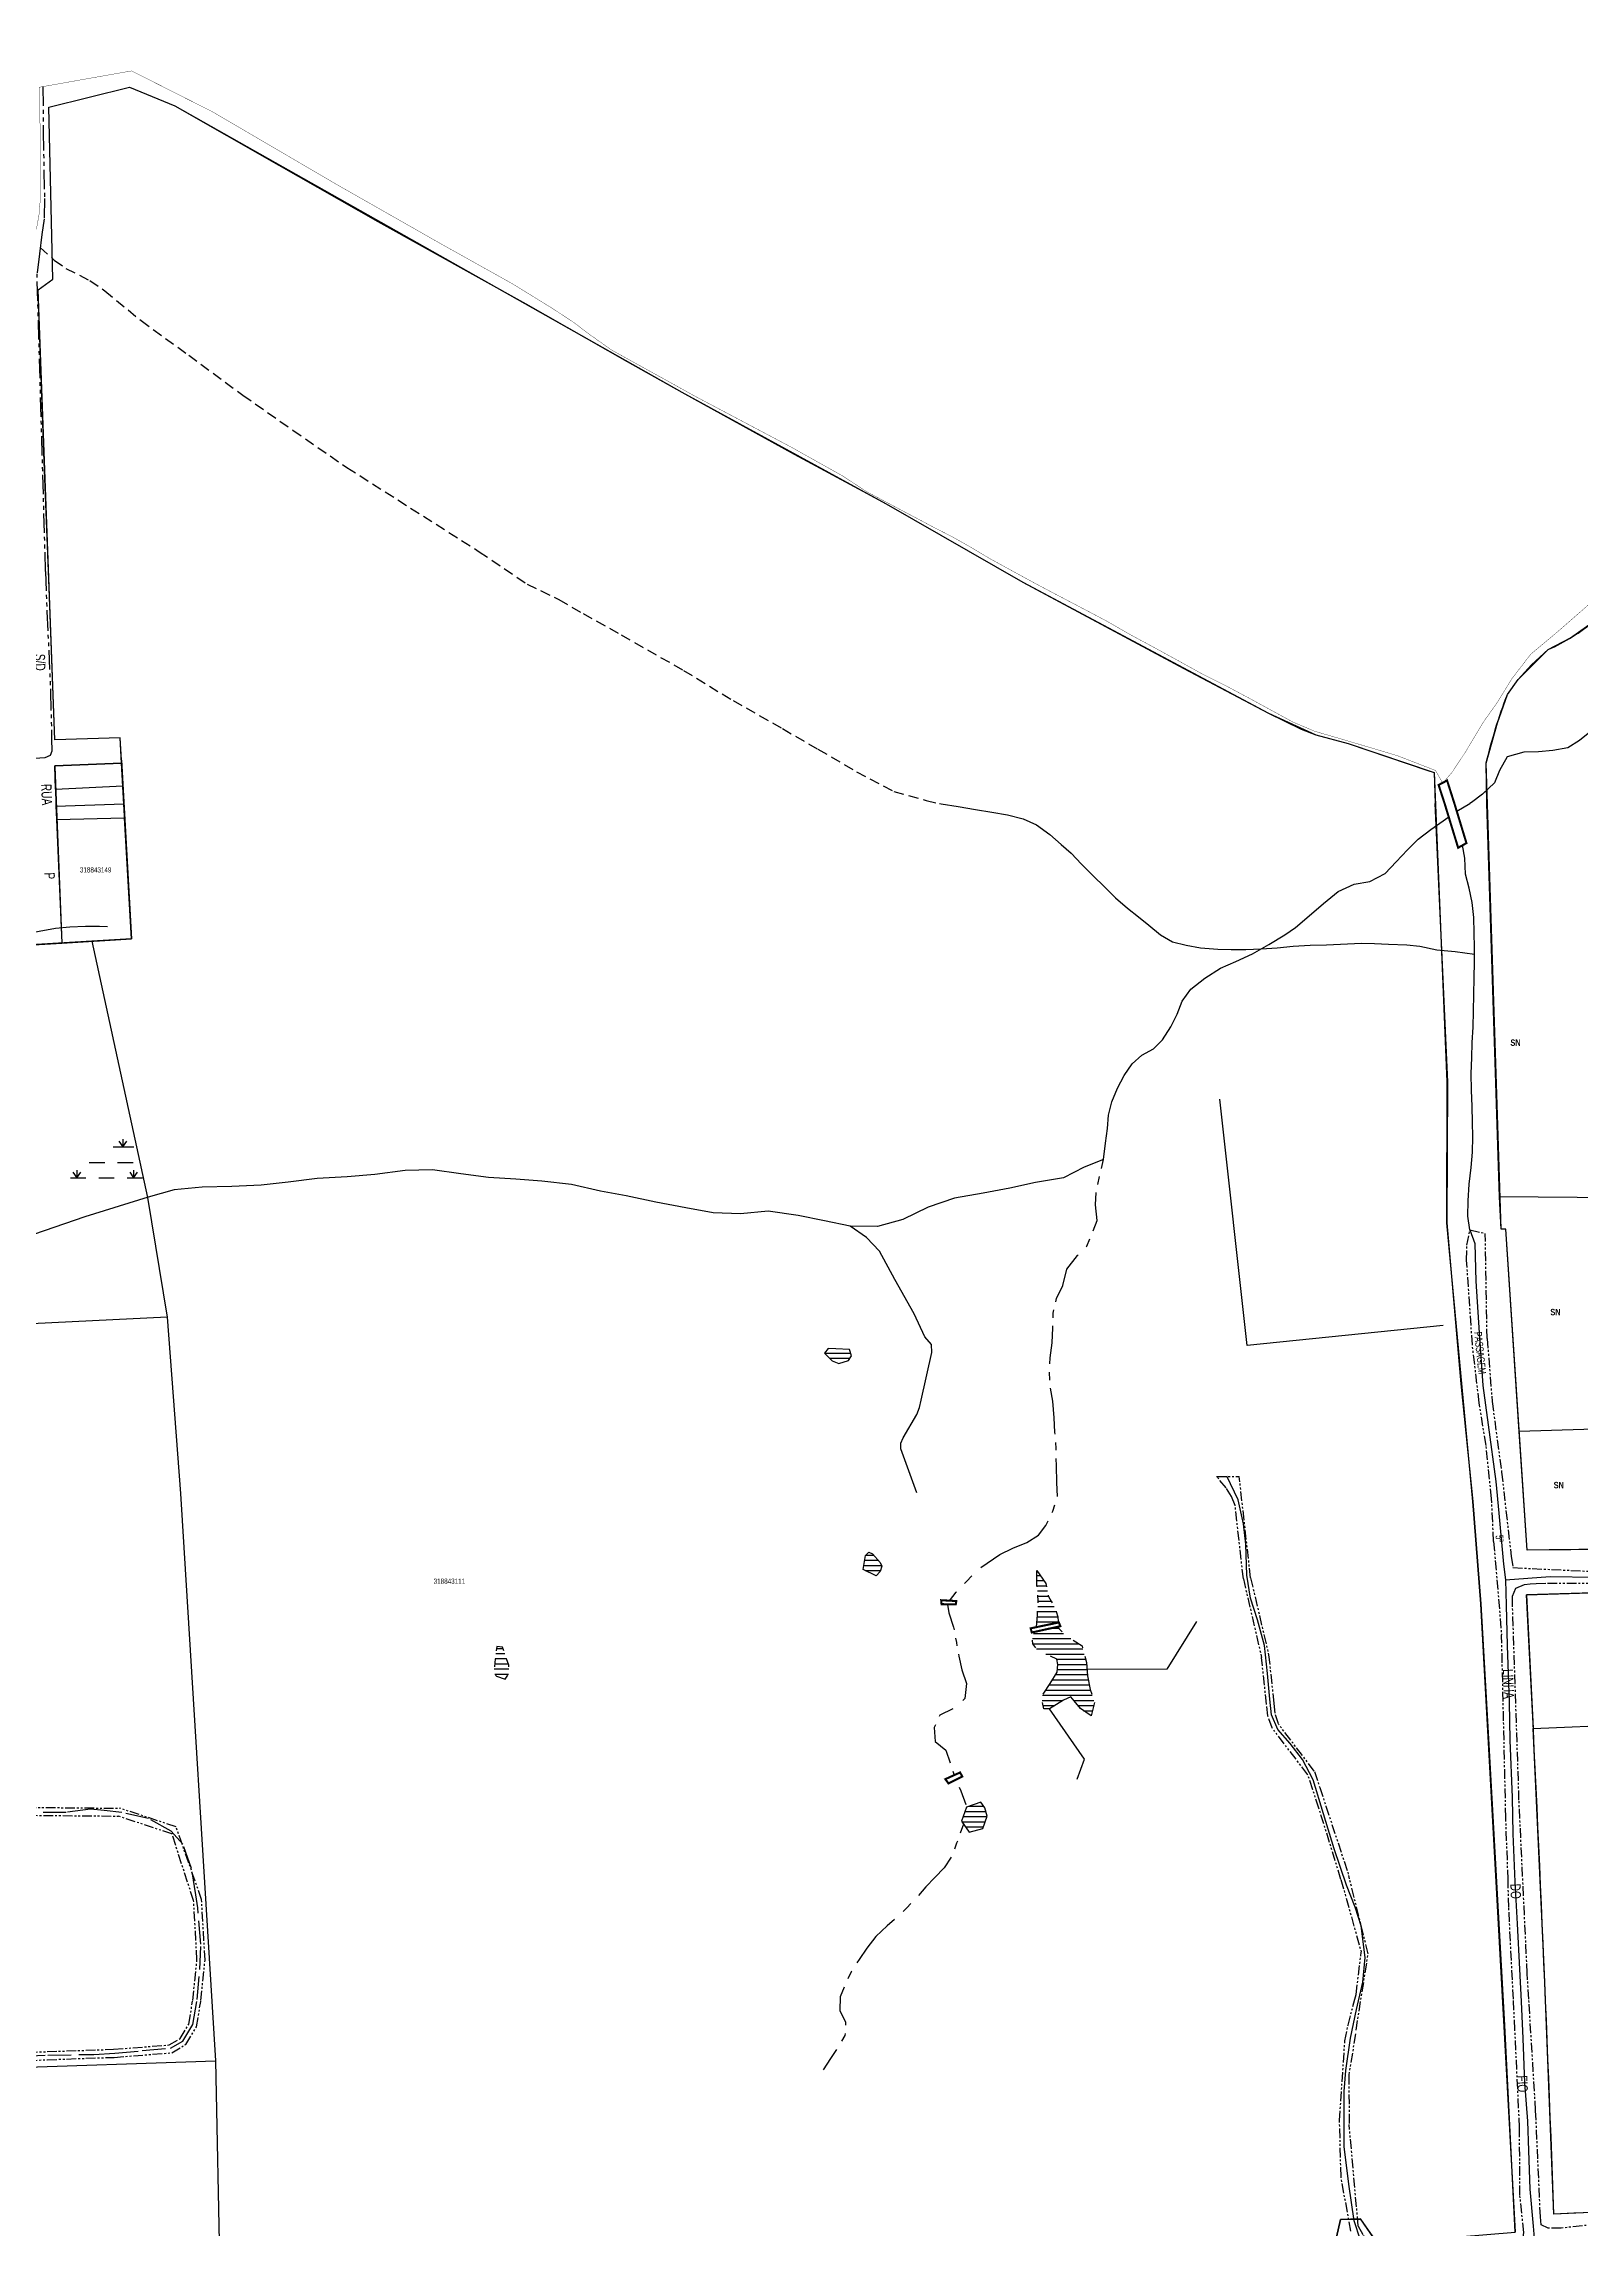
# Model space of a CAD drawing. Extents: x 204834 to 208707, y 4853033 to 4855981.
# Drawn here: x 206025 to 206621, y 4854319 to 4855166 of the extents above; entities that cross this region are included whole.
import ezdxf
from ezdxf.enums import TextEntityAlignment as Align

# ---------------------------------------------------------------- set-up
doc = ezdxf.new("R2010")
doc.units = 0
doc.header["$LTSCALE"] = 1.5
doc.header["$MEASUREMENT"] = 0
for name, pattern in [('PHANTOMX2', [5, 2.5, -0.5, 0.5, -0.5, 0.5, -0.5]), ('TRACO_15', [3, 2, -1]), ('TRACO_30', [8, 6, -2])]:
    doc.linetypes.add(name, pattern=pattern)
for name, color, linetype in [('CD-MALHA-LOTES', 40, 'CONTINUOUS'), ('CD_TXT_QUADRA', 7, 'CONTINUOUS'), ('HD-ALAGADO-BREJO', 170, 'CONTINUOUS'), ('HD-CURSO-INTER', 170, 'CONTINUOUS'), ('HD-CURSO-PERENE', 170, 'CONTINUOUS'), ('HD-HACH-HIDROG', 160, 'CONTINUOUS'), ('HD-LAGOS-INTER', 170, 'CONTINUOUS'), ('HD-VALAS-DRENOS', 170, 'CONTINUOUS'), ('LM-LIM-SETOR-FISCAL', 7, 'CONTINUOUS'), ('RU-QUADRAS', 6, 'CONTINUOUS'), ('SV-CAMINHO-TRILHA', 20, 'CONTINUOUS'), ('SV-EIXO-RUA-N-PAV', 6, 'CONTINUOUS'), ('SV-PONTE-BUEIRO', 249, 'CONTINUOUS'), ('SV-RUA-NAO-PAV-S-GUIA-C-GUIA', 7, 'PHANTOMX2'), ('SV-TXT-RUA-N-PAV-S-GUIA-C-GUIA', 7, 'CONTINUOUS'), ('SV-TXT-RUA-PAV-S-GUIA-C-GUIA', 7, 'CONTINUOUS'), ('Th_NmrPort', 7, 'CONTINUOUS')]:
    doc.layers.add(name, color=color, linetype=linetype)
doc.styles.add('ARIAL', font='ARIAL.TTF')
doc.styles.get("Standard").update_dxf_attribs({"font": 'swisscbo.ttf'})
doc.linetypes.add('Limite', pattern='A,20,-3,[130,ltypeshp.shx,S=6.35,R=0,X=0,Y=0],-3,20', length=46)

# ---------------------------------------------------------------- blocks, each defined once
blk = doc.blocks.new('*X28')
at = {"layer": 'HD-HACH-HIDROG', "color": 0}
for p, q in [((206408.645209, 4854549.560305), (206420.211194, 4854549.560421)), ((206415.48627, 4854551.560407), (206418.438793, 4854551.560436)), ((206408.257142, 4854547.560268), (206423.032514, 4854547.560416)), ((206408.395484, 4854545.560237), (206426.207119, 4854545.560415)), ((206409.811032, 4854543.560218), (206427.748786, 4854543.560397)), ((206413.420918, 4854541.560221), (206428.267312, 4854541.56037)), ((206417.168847, 4854533.560127), (206429.476776, 4854533.56025)), ((206417.659511, 4854539.56023), (206428.785837, 4854539.560342)), ((206417.893752, 4854535.560167), (206429.322334, 4854535.560281)), ((206418.103241, 4854537.560202), (206429.167891, 4854537.560313)), ((206412.104389, 4854525.559944), (206431.365877, 4854525.560137)), ((206413.374821, 4854527.55999), (206430.720324, 4854527.560163)), ((206414.645253, 4854529.560035), (206430.265801, 4854529.560192)), ((206415.908544, 4854531.560081), (206429.842354, 4854531.56022)), ((206411.960768, 4854523.55991), (206420.046877, 4854523.55999)), ((206412.383028, 4854521.559881), (206416.838439, 4854521.559925)), ((206424.332449, 4854523.560033), (206432.01143, 4854523.56011)), ((206425.906624, 4854521.560016), (206431.942524, 4854521.560076)), ((206428.035868, 4854519.560004), (206431.426262, 4854519.560038))]:
    blk.add_line(p, q, dxfattribs=at)
blk = doc.blocks.new('*X29')
at = {"layer": 'HD-HACH-HIDROG', "color": 0}
for p, q in [((206409.903643, 4854571.989935), (206411.231992, 4854571.989949)), ((206409.917929, 4854569.989903), (206412.637195, 4854569.98993)), ((206409.955676, 4854567.98987), (206413.592141, 4854567.989906)), ((206410.121263, 4854565.989839), (206413.996862, 4854565.989877)), ((206410.209428, 4854557.989708), (206417.451921, 4854557.98978)), ((206410.28685, 4854563.989807), (206414.401583, 4854563.989848)), ((206410.320541, 4854559.989742), (206416.602425, 4854559.989804)), ((206410.431654, 4854561.989776), (206415.505638, 4854561.989827)), ((206409.94845, 4854553.989639), (206418.122173, 4854553.989721)), ((206410.087743, 4854555.989673), (206418.029998, 4854555.989753))]:
    blk.add_line(p, q, dxfattribs=at)
blk = doc.blocks.new('*X30')
at = {"layer": 'HD-HACH-HIDROG', "color": 0}
for p, q in [((206383.547445, 4854482.550164), (206389.287666, 4854482.550221)), ((206380.85585, 4854476.550038), (206389.890043, 4854476.550128)), ((206381.350537, 4854478.550076), (206390.556723, 4854478.550168)), ((206382.081461, 4854480.550116), (206390.119753, 4854480.550196)), ((206382.272925, 4854474.550019), (206389.223363, 4854474.550088))]:
    blk.add_line(p, q, dxfattribs=at)
blk = doc.blocks.new('*X31')
at = {"layer": 'HD-HACH-HIDROG', "color": 0}
for p, q in [((206342.860149, 4854575.910019), (206349.704337, 4854575.910087)), ((206343.181323, 4854577.910055), (206348.451246, 4854577.910107)), ((206343.614745, 4854579.910092), (206346.707184, 4854579.910123)), ((206343.399935, 4854573.909991), (206349.335418, 4854573.91005))]:
    blk.add_line(p, q, dxfattribs=at)
blk = doc.blocks.new('*X32')
at = {"layer": 'HD-HACH-HIDROG', "color": 0}
for p, q in [((206200.276622, 4854541.760129), (206203.686772, 4854541.760163)), ((206200.508769, 4854543.760164), (206202.998285, 4854543.760189)), ((206199.580181, 4854535.760023), (206205.238335, 4854535.76008)), ((206199.812328, 4854537.760059), (206205.063746, 4854537.760111)), ((206199.869723, 4854533.759993), (206205.127635, 4854533.760046)), ((206200.044475, 4854539.760094), (206204.375259, 4854539.760137))]:
    blk.add_line(p, q, dxfattribs=at)
blk = doc.blocks.new('*X33')
at = {"layer": 'HD-HACH-HIDROG', "color": 0}
for p, q in [((206327.639762, 4854658.19001), (206337.72636, 4854658.190111)), ((206329.594173, 4854656.189997), (206337.504618, 4854656.190076))]:
    blk.add_line(p, q, dxfattribs=at)

msp = doc.modelspace()

# ---------------------------------------------------------------- linework, layer by layer
at = {"layer": 'CD-MALHA-LOTES', "linetype": 'Continuous'}
for p, q in [((206589.22, 4854718.79), (206584.24, 4854871.16)), ((206043.64, 4854817.82), (205978, 4854813.95)), ((206072.84, 4854672.06), (205796.36, 4854658.71)), ((206640.31, 4854565.67), (206599.7, 4854564.53)), ((206599.7, 4854564.53), (206602.24, 4854512.7)), ((206602.24, 4854512.7), (206640.02, 4854514.28)), ((206606.63, 4854417.55), (206602.24, 4854512.7)), ((206610.31, 4854324.49), (206606.63, 4854417.55)), ((206007.1, 4854381.05), (206091.68, 4854383.85)), ((206091.68, 4854383.85), (206093.42, 4854294.35)), ((206671.8, 4854327.22), (206610.31, 4854324.49))]:
    msp.add_line(p, q, dxfattribs=at)
for points in [[(206055.14, 4854887.9), (206054.68, 4854896.56), (206029.33, 4854895.79), (206027.1, 4854954.65), (206025.25, 4855003.68), (206022.89, 4855070.28), (206028.53, 4855074.3), (206027.06, 4855141.01), (206058.33, 4855148.78), (206075.87, 4855141.49), (206116.1, 4855118.49), (206154.52, 4855096.74), (206211.9, 4855064.78), (206251.2, 4855042.52), (206272.4, 4855030.51), (206315.92, 4855006.51), (206342.44, 4854992.23), (206351.58, 4854987.3), (206404.45, 4854956.92), (206466.83, 4854923.54), (206499.64, 4854906.13), (206512.37, 4854899.98), (206517.98, 4854897.8), (206530.55, 4854894.36), (206561.48, 4854883.95), (206563.93, 4854883.18), (206564.22, 4854871.16)], [(206584.24, 4854871.16), (206584.07, 4854886.8), (206588.4, 4854902.46), (206592.25, 4854913.44), (206596.44, 4854919.21), (206601.67, 4854924.91), (206608.05, 4854930.81), (206616.67, 4854935.33), (206625.99, 4854942.02)], [(206055.14, 4854887.9), (206059.01, 4854818.66), (206043.64, 4854817.82)], [(206093.42, 4854294.35), (206124.26, 4854293.27), (206231.98, 4854297.54), (206362.57, 4854302.4), (206392.33, 4854303.76), (206446.38, 4854307.26), (206525.43, 4854312.71), (206527.56, 4854322.43), (206535.32, 4854322.6), (206541.9, 4854313.1), (206595.27, 4854317.53), (206591.23, 4854397.74), (206585.03, 4854508.71), (206582.12, 4854560.98), (206579.02, 4854600.63), (206574.37, 4854646.3), (206568.95, 4854708.68), (206569.14, 4854763.29), (206564.22, 4854871.16)], [(206043.64, 4854817.82), (206065.23, 4854718.45), (206072.84, 4854672.06)], [(206596.85, 4854627.77), (206591.64, 4854706.15), (206589.83, 4854706.15), (206589.22, 4854718.79)], [(206791.38, 4854717.5), (206739.52, 4854717.5), (206589.22, 4854718.79)], [(206072.84, 4854672.06), (206078.02, 4854603.78), (206091.68, 4854383.85)], [(206955.6, 4854638.97), (206860.02, 4854635.96), (206596.85, 4854627.77)], [(206955.69, 4854587.66), (206876.61, 4854585.95), (206799.65, 4854584.39), (206599.9, 4854581.83), (206596.85, 4854627.77)]]:
    msp.add_lwpolyline(points, dxfattribs=at)
at = {"layer": 'CD-MALHA-LOTES'}
for points in [[(206029.58, 4854876.74), (206029.32, 4854885.8), (206055.2, 4854886.79), (206055.67, 4854878.03)], [(206029.58, 4854876.74), (206055.67, 4854878.03)], [(206029.58, 4854876.74), (206029.74, 4854871.17), (206029.78, 4854870.18)], [(206055.67, 4854878.03), (206056.03, 4854871.1)], [(206029.78, 4854870.18), (206056.03, 4854871.1)], [(206029.78, 4854870.18), (206030.01, 4854865.01)], [(206030.01, 4854865.01), (206032.07, 4854817.19), (206043.64, 4854817.82), (206059.01, 4854818.66), (206056.35, 4854865.61)], [(206030.01, 4854865.01), (206056.35, 4854865.61)], [(206056.03, 4854871.1), (206056.35, 4854865.61)]]:
    msp.add_lwpolyline(points, dxfattribs=at)
at = {"layer": 'HD-ALAGADO-BREJO'}
for p, q in [((206051.96, 4854738.08), (206059.94, 4854738.08)), ((206054.21, 4854740.33), (206055.71, 4854738.08)), ((206055.7, 4854741.08), (206055.71, 4854738.08)), ((206055.71, 4854738.08), (206057.21, 4854740.33)), ((206036.38, 4854728.33), (206037.88, 4854726.08)), ((206037.88, 4854729.08), (206037.88, 4854726.08)), ((206037.88, 4854726.08), (206039.38, 4854728.33)), ((206042.7, 4854732.08), (206048.7, 4854732.08)), ((206053.7, 4854732.08), (206059.7, 4854732.08)), ((206058.37, 4854728.33), (206059.87, 4854726.08)), ((206059.87, 4854729.08), (206059.87, 4854726.08)), ((206059.87, 4854726.08), (206061.37, 4854728.33)), ((206035.38, 4854726.08), (206041.38, 4854726.08)), ((206046.38, 4854726.08), (206052.37, 4854726.08)), ((206057.37, 4854726.08), (206063.37, 4854726.08))]:
    msp.add_line(p, q, dxfattribs=at)
at = {"layer": 'HD-CURSO-INTER', "ltscale": 0.5}
for points in [[(206434.98, 4854729.77), (206435.78, 4854733.19)], [(206431.71, 4854705.62), (206433.29, 4854709.53), (206432.62, 4854715.6), (206432.94, 4854720.37)], [(206433.52, 4854723.56), (206434.23, 4854726.58)], [(206429.05, 4854699.41), (206429.3, 4854699.66), (206430.42, 4854702.43)], [(206417.26, 4854678.1), (206417.53, 4854679.29), (206420, 4854684.38), (206421.54, 4854690.71), (206425.69, 4854695.97), (206425.93, 4854696.22)], [(206414.97, 4854653.96), (206415.09, 4854656.38), (206415.83, 4854662.1), (206416.06, 4854667.94), (206416.09, 4854668.7)], [(206416.19, 4854671.89), (206416.25, 4854673.71), (206416.53, 4854674.91)], [(206414.91, 4854647.75), (206414.85, 4854650.76)], [(206416.99, 4854626.74), (206416.94, 4854627.48), (206416.63, 4854633.14), (206416.15, 4854639.49), (206415.2, 4854644.55)], [(206417.41, 4854620.53), (206417.4, 4854621.15), (206417.23, 4854623.55)], [(206417.92, 4854602.59), (206417.66, 4854608.07), (206417.48, 4854614.43), (206417.45, 4854617.34)], [(206388.27, 4854575.07), (206390.64, 4854576.81), (206395.56, 4854580.11), (206400.62, 4854582.64), (206406.05, 4854584.73), (206410.57, 4854587.64), (206413.42, 4854591.34), (206414.3, 4854593.19)], [(206415.81, 4854596.38), (206416.07, 4854596.93), (206416.9, 4854599.4)], [(206381.89, 4854568.86), (206382.71, 4854569.71), (206384.68, 4854571.88)], [(206376.08, 4854562.23), (206378.6, 4854565.47), (206378.8, 4854565.67)]]:
    msp.add_lwpolyline(points, dxfattribs=at)
at = {"layer": 'HD-CURSO-INTER'}
for points in [[(206375.34, 4854560.77), (206375.79, 4854557.54), (206377.66, 4854551.96), (206377.85, 4854550.92)], [(206378.42, 4854547.73), (206378.72, 4854546.04), (206378.97, 4854544.71)], [(206379.59, 4854541.52), (206379.74, 4854540.73), (206380.81, 4854535.39), (206382.63, 4854530.14), (206382.07, 4854524.32), (206381.18, 4854523.55)], [(206377.31, 4854520.36), (206372.36, 4854517.87), (206372.11, 4854517.34)], [(206370.61, 4854514.15), (206370.09, 4854513.03), (206370.46, 4854507.67), (206374.58, 4854504.24), (206376.32, 4854499.4)], [(206377.34, 4854496.21), (206377.85, 4854494.61)], [(206379.81, 4854490), (206380.45, 4854488.55), (206382.45, 4854483.3)], [(206381.48, 4854475.68), (206380.24, 4854472.18)], [(206379.11, 4854468.99), (206378.83, 4854468.2), (206378.02, 4854465.97)], [(206376.74, 4854462.78), (206374.02, 4854458.73), (206370.34, 4854455.01), (206366.94, 4854451.33), (206364.07, 4854448.03)], [(206361.03, 4854444.84), (206359.47, 4854443.25), (206358.07, 4854441.82)], [(206354.78, 4854438.63), (206351.95, 4854436.16), (206347.54, 4854432.13), (206344, 4854427.53), (206341.01, 4854423.13), (206340.19, 4854421.86)], [(206338.14, 4854418.67), (206337.92, 4854418.33), (206336.61, 4854415.65)], [(206335.19, 4854412.46), (206333.75, 4854408.72), (206333.63, 4854403.44), (206335.81, 4854398.86), (206335.75, 4854397.71)], [(206335.58, 4854394.52), (206335.53, 4854393.72), (206334.2, 4854391.5)], [(206332.24, 4854388.31), (206330, 4854384.83), (206327.17, 4854380.44)]]:
    msp.add_lwpolyline(points, dxfattribs=at)
at = {"layer": 'HD-CURSO-PERENE'}
for points in [[(206624.23, 4854898.8), (206620.23, 4854895.63), (206615.67, 4854892.68), (206609.86, 4854891.69), (206604.33, 4854891.2), (206598.7, 4854891.06), (206592.18, 4854889.26), (206589.23, 4854883.98), (206587.21, 4854879.16), (206582.64, 4854874.73), (206578.32, 4854871.54), (206577.69, 4854871.16)], [(206435.78, 4854733.19), (206436.5, 4854739.55), (206437.26, 4854745.26), (206437.68, 4854750.38), (206438.91, 4854755.61), (206441.18, 4854760.8), (206443.78, 4854765.79), (206446.8, 4854770.24), (206450.59, 4854773.66), (206455.1, 4854776.04), (206458.65, 4854779.61), (206461.85, 4854784.64), (206464.34, 4854789.47), (206466.19, 4854794.59), (206469.61, 4854799.24), (206475, 4854803.46), (206481.05, 4854807.32), (206487.09, 4854809.98), (206493.5, 4854812.95), (206499.83, 4854816.56), (206506, 4854820.32), (206510.14, 4854823.13), (206515.41, 4854827.6), (206521.05, 4854832.36), (206526.67, 4854837.1), (206532.91, 4854839.93), (206538.99, 4854840.97), (206544.89, 4854844.03), (206549.2, 4854848.54), (206553.52, 4854853.19), (206557.7, 4854857.33), (206562.58, 4854861.03), (206569.53, 4854865.95)], [(206572.65, 4854868.14), (206577.69, 4854871.16)], [(206435.78, 4854733.19), (206428.3, 4854730.2), (206420.24, 4854726.15), (206409.41, 4854724.31), (206399.41, 4854722.11), (206389.09, 4854720.17), (206378.06, 4854718.18), (206367.77, 4854714.76), (206357.98, 4854710.01), (206348.19, 4854707.18), (206337.57, 4854707.32), (206327.68, 4854709.42), (206317.41, 4854711.55), (206305.79, 4854713.22), (206295.01, 4854712.11), (206284.42, 4854712.47), (206273.9, 4854714.45), (206262.31, 4854716.65), (206250.78, 4854719.08), (206240.88, 4854720.95), (206229.52, 4854723.47), (206218.12, 4854724.79), (206208.04, 4854725.57), (206197.45, 4854726.26), (206186.68, 4854727.62), (206175.73, 4854729.18), (206165.16, 4854728.92), (206153.34, 4854727.45), (206142.58, 4854726.43), (206131.02, 4854725.78), (206119.73, 4854724.43), (206109.3, 4854723.31), (206097.99, 4854722.78), (206086.39, 4854722.51), (206075.66, 4854721.42), (206065.5, 4854718.67), (206040.98, 4854710.96), (206017.3, 4854702.83)]]:
    msp.add_lwpolyline(points, dxfattribs=at)
at = {"layer": 'HD-LAGOS-INTER'}
for points in [[(206337.32, 4854659.53), (206332.03, 4854659.81), (206329.01, 4854660.01), (206327.63, 4854658.2), (206330.63, 4854655.13), (206333.22, 4854654.19), (206336.98, 4854655.34), (206338.06, 4854657.09)], [(206347.61, 4854571.91), (206342.6, 4854574.29), (206343.48, 4854579.77), (206344.74, 4854581.08), (206346.28, 4854580.4), (206349.21, 4854577.04), (206349.84, 4854575.6), (206349.21, 4854573.49)], [(206388.21, 4854484.11), (206382.71, 4854482.27), (206380.7, 4854476.77), (206383.69, 4854472.55), (206389.04, 4854474), (206390.63, 4854478.77), (206389.73, 4854481.91)]]:
    msp.add_lwpolyline(points, close=True, dxfattribs=at)
at = {"layer": 'HD-LAGOS-INTER', "ltscale": 0.5}
for points in [[(206409.99, 4854567.59), (206409.93, 4854568.3), (206409.89, 4854573.9), (206413.41, 4854568.89), (206413.67, 4854567.59)], [(206417.38, 4854558.19), (206417.44, 4854558.04), (206418.03, 4854556.02), (206418.13, 4854554.12), (206418.1, 4854553.72), (206413.62, 4854552.78), (206409.81, 4854551.99), (206410.14, 4854556.74), (206410.22, 4854558.19)], [(206410.4, 4854561.38), (206410.44, 4854562.14), (206410.25, 4854564.4)], [(206414.32, 4854564.4), (206414.44, 4854563.8), (206415.5, 4854562.01), (206415.84, 4854561.38)]]:
    msp.add_lwpolyline(points, dxfattribs=at)
at = {"layer": 'HD-LAGOS-INTER'}
for points in [[(206409.64, 4854550.14), (206410.03, 4854550.36), (206414.38, 4854551.32), (206418.02, 4854552.12), (206418.47, 4854551.51), (206419.69, 4854550.14)], [(206203.32, 4854542.82), (206202.84, 4854544.22), (206200.59, 4854544.46), (206200.4, 4854542.82)], [(206409.54, 4854543.93), (206408.4, 4854545.5), (206408.29, 4854546.95)], [(206424, 4854546.95), (206427.43, 4854544.79), (206427.65, 4854543.93)], [(206200.03, 4854539.63), (206199.68, 4854536.61)], [(206200.11, 4854533.42), (206200.45, 4854532.96), (206203.86, 4854531.76), (206204.91, 4854533.42)], [(206205.25, 4854536.61), (206205.26, 4854537.19), (206204.42, 4854539.63)], [(206412.38, 4854525.99), (206415.02, 4854530.15), (206417.78, 4854534.53), (206418.11, 4854537.53), (206417.66, 4854539.56), (206415.15, 4854540.74)], [(206428.48, 4854540.74), (206429.11, 4854538.31), (206429.51, 4854533.13), (206430.63, 4854527.84), (206431.23, 4854525.99)], [(206432.26, 4854522.8), (206432.26, 4854522.79), (206430.91, 4854517.56), (206426.8, 4854520.42), (206424.41, 4854523.47), (206423.07, 4854525.03), (206420.18, 4854523.64), (206414.84, 4854520.31), (206412.65, 4854520.34), (206412.11, 4854522.8)]]:
    msp.add_lwpolyline(points, dxfattribs=at)
at = {"layer": 'HD-VALAS-DRENOS'}
for points in [[(206567.39, 4854668.91), (206491.38, 4854661.16), (206480.86, 4854756.55)], [(206363.45, 4854604.07), (206357.2, 4854621.11), (206357.16, 4854623.29), (206358.14, 4854625.32), (206363.47, 4854634.39), (206364.43, 4854637.15), (206365.12, 4854639.99), (206369.22, 4854658.45), (206369.14, 4854661.57), (206366.56, 4854664.44), (206362.37, 4854673.34), (206354.86, 4854686.74), (206348.97, 4854697.71), (206343.89, 4854702.99), (206337.57, 4854707.32)], [(206471.73, 4854554.22), (206460.31, 4854535.64), (206429.33, 4854535.51)], [(206425.5, 4854493.02), (206428.44, 4854500.8), (206414.84, 4854520.31)]]:
    msp.add_lwpolyline(points, dxfattribs=at)
at = {"layer": 'LM-LIM-SETOR-FISCAL', "linetype": 'Limite', "ltscale": 0.1, "const_width": 0.13, "flags": 128}
msp.add_lwpolyline([(208132.13, 4853213.19), (208114.89, 4853209.76), (208079.6, 4853197.34), (208051.55, 4853180.72), (208025.58, 4853147.48), (208008.96, 4853121.51), (207990.27, 4853095.54), (207977.18, 4853074.27), (207977.18, 4853074.27), (207977.25, 4853074.22), (207977.18, 4853074.27), (207956.1, 4853085.93), (207945.82, 4853090.68), (207936.07, 4853099.64), (207925.79, 4853113.08), (207912.87, 4853122.04), (207901.27, 4853129.42), (207885.99, 4853134.43), (207866.22, 4853130.48), (207857.06, 4853117.3), (207855.74, 4853109.65), (207854.29, 4853104.12), (207849.81, 4853098.58), (207843.48, 4853094.63), (207832.35, 4853091.47), (207826.81, 4853088.04), (207822.46, 4853090.02), (207820.49, 4853094.5), (207817.85, 4853098.72), (207811.26, 4853102.27), (207805.07, 4853103.59), (207799.14, 4853104.38), (207790.7, 4853104.38), (207787.01, 4853100.03), (207786.62, 4853093.31), (207788.2, 4853087.12), (207790.57, 4853079.61), (207790.97, 4853071.24), (207790.84, 4853064.52), (207788.33, 4853057.66), (207782.8, 4853050.28), (207778.71, 4853047.25), (207773.44, 4853045.67), (207762.04, 4853043.3), (207754.13, 4853041.45), (207747.15, 4853035.92), (207736.87, 4853033.41), (207724.88, 4853033.81), (207719.34, 4853036.97), (207718.29, 4853046.46), (207718.15, 4853057.73), (207718.02, 4853064.06), (207716.7, 4853070.78), (207713.41, 4853075.39), (207708.27, 4853076.71), (207703.66, 4853075.26), (207699.7, 4853071.57), (207695.82, 4853066.3), (207691.07, 4853063.26), (207679.08, 4853063.26), (207668.54, 4853066.43), (207663.92, 4853071.17), (207660.23, 4853076.31), (207656.54, 4853081.71), (207653.12, 4853086.99), (207651.8, 4853094.76), (207650.35, 4853101.35), (207645.47, 4853108.07), (207638.75, 4853112.42), (207633.48, 4853114.13), (207625.51, 4853116.05), (207616.55, 4853118.55), (207607.72, 4853121.45), (207599.15, 4853123.03), (207589.26, 4853124.48), (207579.64, 4853122.9), (207567.98, 4853122.5), (207563.63, 4853123.29), (207559.41, 4853125.53), (207549.66, 4853131.07), (207540.31, 4853134.1), (207534.9, 4853135.16), (207526.34, 4853135.42), (207517.37, 4853134.63), (207509.86, 4853132.26), (207501.03, 4853132.12), (207496.16, 4853134.1), (207489.44, 4853138.19), (207485.09, 4853140.95), (207483.24, 4853145.3), (207433.38, 4853135.75), (207434.67, 4853127.72), (207426.82, 4853124.81), (207415.73, 4853122.98), (207396.77, 4853120.95), (207392.49, 4853119.11), (207387.47, 4853118.39), (207381.3, 4853117.24), (207376.56, 4853116.38), (207369.1, 4853115.23), (207357.97, 4853112.75), (207344.5, 4853111.15), (207333.42, 4853111.36), (207328.77, 4853111.37), (207320.7, 4853109.57), (207319.42, 4853105.86), (207317.92, 4853104.36), (207313.42, 4853103), (207306.84, 4853102), (207303.18, 4853099.75), (207300.74, 4853099.94), (207297.24, 4853101.27), (207294.36, 4853102.41), (207290.13, 4853102.41), (207285.91, 4853101.58), (207283.75, 4853100.66), (207281.89, 4853098.7), (207278.14, 4853097.67), (207267.11, 4853095.09), (207250.59, 4853091.4), (207242.24, 4853089.87), (207232.02, 4853089.01), (207225.74, 4853087.76), (207218.42, 4853086.81), (207208.78, 4853084.88), (207201.06, 4853083.36), (207192.55, 4853081.52), (207188.75, 4853080.47), (207183.81, 4853079.34), (207181.54, 4853078.81), (207178.97, 4853078.21), (207175.42, 4853077.24), (207161.51, 4853073.61), (207134.62, 4853067.5), (207121.18, 4853063.43), (207109.77, 4853060.98), (207083.02, 4853055.24), (207071.92, 4853053.66), (207063.04, 4853052.2), (207057.57, 4853051.22), (207048.59, 4853049.32), (207041.5, 4853047.9), (207028.02, 4853045.07), (207018.95, 4853043.22), (207009.04, 4853041.02), (207007.25, 4853052.87), (207006.42, 4853057.28), (207004.98, 4853065.92), (207003.06, 4853076.97), (207001.71, 4853082.51), (207000.15, 4853089.03), (206998.25, 4853095.75), (206995.98, 4853101.99), (206993.74, 4853107.81), (206987.39, 4853105.57), (206977.81, 4853100.47), (206967.6, 4853097.61), (206962.59, 4853093.58), (206958.92, 4853089.46), (206955.6, 4853082.5), (206950.01, 4853078.17), (206943.28, 4853074.5), (206936.66, 4853071.45), (206932.61, 4853069.6), (206929.01, 4853068.36), (206924.61, 4853067.87), (206920.58, 4853068.19), (206915.12, 4853068.72), (206902.95, 4853070.8), (206891.38, 4853067.85), (206880.4, 4853065.73), (206872.64, 4853064.04), (206858.24, 4853060.22), (206847.8, 4853057.54), (206840.17, 4853055.43), (206828.46, 4853052.32), (206822.53, 4853050.63), (206811.52, 4853047.66), (206803.01, 4853045.24), (206783.97, 4853039.27), (206779.35, 4853035.22), (206768.83, 4853039.64), (206726.11, 4853063.48), (206713.2, 4853068.45), (206676.44, 4853090.31), (206672.42, 4853095.9), (206668.43, 4853097.71), (206665.78, 4853098.35), (206614.27, 4853094.76), (206560.2, 4853092.06), (206527.07, 4853088.1), (206526.63, 4853090.28), (206436.89, 4853085.62), (206403.59, 4853083.9), (206378.69, 4853082.54), (206306.59, 4853077.18), (206281.43, 4853073.09), (206250.76, 4853068.13), (206249.32, 4853067.81), (206241.73, 4853106.06), (206174.74, 4853099.25), (206115.25, 4853096.39), (206097.24, 4853093.29), (206088.22, 4853093.5), (206047.56, 4853092.24), (205987.11, 4853086.63), (205973.22, 4853086.23), (205954.27, 4853084.91), (205875.14, 4853081.42), (205864.61, 4853080.53), (205796.33, 4853076.78), (205791.35, 4853076.88), (205760.46, 4853075.4), (205708.12, 4853073.2), (205697.96, 4853072.98), (205694.02, 4853072.84), (205648.48, 4853073.83), (205657.67, 4853139.89), (205663.09, 4853176.52), (205673.5, 4853240.08), (205679.81, 4853273), (205682.39, 4853291.1), (205686.45, 4853319.25), (205690.23, 4853344.16), (205693.06, 4853366.18), (205695.8, 4853385.06), (205698.77, 4853405.47), (205701.84, 4853427.15), (205703.38, 4853440.04), (205705.6, 4853461.25), (205707.13, 4853485.05), (205708.09, 4853504.93), (205707.25, 4853529.87), (205706.63, 4853547.82), (205704.33, 4853573.07), (205701.82, 4853593.22), (205697.65, 4853618.26), (205692.43, 4853645.81), (205685.96, 4853670.23), (205679.7, 4853691.73), (205670, 4853719.35), (205658.78, 4853745.51), (205610.54, 4853829.65), (205562.78, 4853902.04), (205476.94, 4854024.43), (205418.69, 4854109.18), (205356.81, 4854200.14), (205285.27, 4854304.56), (205232.63, 4854379.82), (205148.32, 4854500.33), (205059.6, 4854625.34), (204995.99, 4854716.47), (204934.98, 4854801.22), (204887.55, 4854871.19), (204871.08, 4854893.76), (204835.64, 4854946.28), (204834.25, 4854948.2), (204845.64, 4854959.83), (204876.75, 4854964.71), (204914.35, 4854970.84), (204996.87, 4854983.31), (205090.66, 4854997.71), (205105.98, 4854999.94), (205187.94, 4855012.05), (205245.94, 4855021.11), (205272.68, 4855025.85), (205289.82, 4855028.52), (205353.63, 4855038.1), (205379.87, 4855044.32), (205380.17, 4855053.59), (205399.55, 4855054.95), (205426.54, 4855056.03), (205437.99, 4855056.62), (205499.63, 4855060.67), (205539.31, 4855063.19), (205567.09, 4855064.98), (205582.41, 4855066.09), (205635.91, 4855070), (205692.95, 4855073.42), (205739.37, 4855076.32), (205755.85, 4855076.88), (205779.09, 4855078.91), (205796.39, 4855080.33), (205832.27, 4855082.2), (205855.36, 4855083.58), (205884.96, 4855084.97), (205904.85, 4855085.43), (205945.85, 4855088.06), (205975.45, 4855089.94), (205990.04, 4855090.61), (206010.45, 4855091.62), (206021.42, 4855091.93), (206022.38, 4855094.63), (206023.19, 4855099.07), (206023.73, 4855105.32), (206023.73, 4855114.57), (206023.61, 4855122.77), (206023.73, 4855128.91), (206023.31, 4855148.74), (206059.09, 4855155.08), (206090.43, 4855139.24), (206138.56, 4855111.07), (206178.75, 4855088.19), (206206.79, 4855072.52), (206222.46, 4855062.86), (206230.38, 4855057.64), (206237.19, 4855052.51), (206245.02, 4855046.96), (206277.61, 4855028.92), (206315.11, 4855009.06), (206322.43, 4855004.94), (206334.61, 4854998.15), (206344.05, 4854991.94), (206370.01, 4854978.16), (206377.13, 4854974.52), (206383.62, 4854970.88), (206391.86, 4854965.97), (206400.96, 4854960.99), (206409.67, 4854956.24), (206418.06, 4854951.81), (206428.03, 4854946.58), (206436.74, 4854941.99), (206446.39, 4854936.45), (206454.94, 4854931.86), (206463.33, 4854927.27), (206473.94, 4854921.41), (206483.44, 4854916.66), (206493.49, 4854911.28), (206502.2, 4854906.53), (206509.16, 4854902.73), (206517.55, 4854899.17), (206528.48, 4854896), (206549.69, 4854889.67), (206564.41, 4854883.97), (206567.2, 4854879.08), (206570.83, 4854883.26), (206576.05, 4854891.17), (206582.86, 4854902.57), (206588.24, 4854910.17), (206594.1, 4854919.67), (206601.38, 4854929.09), (206611.99, 4854937.95), (206625.76, 4854949.98), (206640.32, 4854965.18), (206646.34, 4854973.73), (206650.93, 4854980.7), (206656.31, 4854989.4), (206659.8, 4854993.84), (206666.37, 4855000.56), (206674.91, 4855008.32), (206682.51, 4855016.24), (206687.1, 4855021.3), (206689.8, 4855026.21), (206695.97, 4855035.87), (206702.46, 4855046.95), (206709.74, 4855060.01), (206715.44, 4855068.88), (206721.77, 4855075.21), (206727.79, 4855082.65), (206732.22, 4855088.66), (206736.5, 4855097.05), (206739.58, 4855106.79), (206740.85, 4855116.29), (206741.17, 4855125.63), (206741.64, 4855134.02), (206741.17, 4855142.09), (206742.12, 4855150.72), (206742.75, 4855160.06), (206742.43, 4855173.36), (206743.07, 4855183.81), (206745.76, 4855192.36), (206748.45, 4855197.74), (206758.11, 4855205.5), (206768.24, 4855208.82), (206775.2, 4855210.56), (206778.84, 4855212.3), (206783.44, 4855216.26), (206786.6, 4855221.64), (206789.29, 4855225.29), (206792.14, 4855229.4), (206795.63, 4855232.73), (206801.01, 4855234.47), (206808.45, 4855236.21), (206816.52, 4855237.63), (206822.22, 4855240.17), (206827.6, 4855242.54), (206831.4, 4855244.28), (206836.63, 4855244.44), (206839.95, 4855243.97), (206842.19, 4855243.65), (206845.62, 4855240.46), (206849.62, 4855235.99), (206854.58, 4855232.12), (206859.64, 4855229.78), (206864.76, 4855227.39), (206870.2, 4855225.04), (206874.73, 4855222.3), (206878.92, 4855219.29), (206882.98, 4855215.83), (206887.98, 4855212.7), (206893.95, 4855209.85), (206900.29, 4855207.85), (206907.15, 4855206.19), (206913.73, 4855205.04), (206920.81, 4855203.6), (206927.56, 4855201.94), (206933.6, 4855200.48), (206939.89, 4855199.17), (206945.67, 4855197.5), (206951.88, 4855196.77), (206955.65, 4855197.17), (206957.31, 4855197.34), (206961.86, 4855199.66), (206966.53, 4855198.43), (206972.05, 4855197.76), (206977.41, 4855196.39), (206983.23, 4855195.87), (206988.52, 4855195.58), (206994.38, 4855194.99), (206999.44, 4855194.4), (207005.61, 4855193.62), (207012.36, 4855193.6), (207017.57, 4855195.37), (207023.03, 4855199.41), (207027.73, 4855202.05), (207032.27, 4855204.91), (207036.83, 4855207.98), (207041.71, 4855210.66), (207047.65, 4855212.46), (207053.63, 4855214.05), (207060.03, 4855216.42), (207065.62, 4855219.18), (207071.3, 4855222.28), (207076, 4855226.44), (207079.82, 4855231.03), (207081.1, 4855236.76), (207082.6, 4855241.31), (207088.02, 4855243.94), (207090.58, 4855249.59), (207089.81, 4855256.18), (207088.3, 4855261.39), (207091.68, 4855264.78), (207096.44, 4855266.15), (207101.11, 4855269.63), (207105.02, 4855274.18), (207109.74, 4855275.56), (207115.56, 4855275.11), (207120.83, 4855274.22), (207125.84, 4855273.37), (207131.74, 4855271.63), (207137.13, 4855270.1), (207140.28, 4855270.08), (207149.52, 4855272.92), (207159.75, 4855279.15), (207168.21, 4855287.16), (207178.44, 4855293.84), (207190.46, 4855299.18), (207198.91, 4855306.29), (207210.48, 4855312.52), (207226.05, 4855320.31), (207238.96, 4855331.88), (207248.75, 4855350.57), (207250.97, 4855379.94), (207256.76, 4855404.86), (207263.43, 4855423.99), (207271.89, 4855446.69), (207282.57, 4855472.94), (207294.81, 4855494.97), (207326.84, 4855524.34), (207365.56, 4855558.16), (207387.07, 4855586.87), (207407.16, 4855615.16), (207422.96, 4855638.92), (207434.53, 4855666.07), (207438.09, 4855689.65), (207436.31, 4855734.15), (207437.65, 4855776.65), (207435.87, 4855804.68), (207437.2, 4855838.5), (207442.99, 4855862.09), (207450.11, 4855888.79), (207460.34, 4855908.81), (207484.89, 4855935.84), (207514.89, 4855951.47), (207555.87, 4855955.7), (207618.39, 4855944.29), (207657.68, 4855935.84), (207679.23, 4855930.77), (207701.08, 4855927.5), (207727.34, 4855933.29), (207757.59, 4855943.08), (207797.2, 4855948.42), (207840.36, 4855943.52), (207880.86, 4855931.06), (207908.47, 4855922.08), (207928.08, 4855916.75), (207978.98, 4855907.33), (207988.92, 4855905.77), (208022.36, 4855902.14), (208058.85, 4855901.25), (208090, 4855903.03), (208114.96, 4855908.68), (208130.68, 4855913.81), (208161.85, 4855928.41), (208188.89, 4855948.62), (208218.29, 4855981.06), (208246.45, 4855971.34), (208278.32, 4855947.49), (208315.9, 4855902.87), (208367.57, 4855812.45), (208407.49, 4855740.82), (208443.9, 4855682.11), (208501.44, 4855564.09), (208520.23, 4855513.59), (208554.28, 4855420.83), (208582.46, 4855346.85), (208608.3, 4855254.08), (208634.13, 4855164.83), (208662.31, 4855069.71), (208689.32, 4854981.64), (208696.37, 4854928.8), (208702.51, 4854871.1), (208702.64, 4854844.17), (208698.6, 4854815.34), (208685.17, 4854772.09), (208669.12, 4854736.78), (208666.53, 4854731.08), (208618.81, 4854675.16), (208569.26, 4854639.06), (208558.41, 4854631.16), (208530.44, 4854622.7), (208494.29, 4854611.78), (208442.09, 4854593.13), (208386.91, 4854561.82), (208367.53, 4854543.92), (208320.55, 4854507.76), (208301.91, 4854481.66), (208287, 4854448.85), (208272.08, 4854390.69), (208264.63, 4854342.97), (208264.41, 4854341.07), (208259.41, 4854296.74), (208259.41, 4854241.19), (208259.41, 4854191.98), (208256.43, 4854122.63), (208248.97, 4854065.96), (208232.56, 4854015.63), (208216.16, 4853966.42), (208198.26, 4853911.24), (208184.84, 4853872.46), (208177.39, 4853828.47), (208173.66, 4853792.31), (208166.95, 4853749.8), (208162.4, 4853719.3), (208164.42, 4853685.56), (208172.06, 4853630.34), (208197.55, 4853545.38), (208223.89, 4853510.55), (208245.13, 4853460.42), (208259.57, 4853406.68), (208260.42, 4853403.5), (208260.52, 4853398.64), (208261.27, 4853362.72), (208252.77, 4853293.05), (208222.19, 4853252.27), (208166.97, 4853226.79)], close=True, dxfattribs=at)
at = {"layer": 'RU-QUADRAS', "linetype": 'Continuous'}
for points in [[(205796.08, 4854803.23), (206032.08, 4854817.08), (206032.11, 4854817.08), (206059.03, 4854818.66), (206055.22, 4854886.79), (206054.68, 4854896.56), (206029.33, 4854895.79), (206022.89, 4855070.28), (206028.53, 4855074.3), (206027.06, 4855141.01), (206058.33, 4855148.78), (206075.87, 4855141.49), (206272.4, 4855030.51), (206351.58, 4854987.3), (206404.45, 4854956.92), (206499.64, 4854906.13), (206517.98, 4854897.8), (206530.55, 4854894.36), (206563.93, 4854883.18), (206568.83, 4854763.3), (206568.64, 4854708.69), (206578.71, 4854600.64), (206581.81, 4854560.99), (206595.27, 4854317.53)], [(206541.9, 4854313.1), (206535.31, 4854322.62), (206527.56, 4854322.43), (206525.43, 4854312.71)]]:
    msp.add_lwpolyline(points, dxfattribs=at)
msp.add_lwpolyline([(207143.77, 4854593.33, -0.006933), (206599.9, 4854581.83), (206591.64, 4854706.15), (206589.83, 4854706.15), (206584.07, 4854886.8, -0.033754), (206592.25, 4854913.44), (206596.44, 4854919.21), (206608.05, 4854930.81, 0.06993), (206625.99, 4854942.02, 0.075164)], format="xyb", dxfattribs=at)
msp.add_lwpolyline([(206055.2, 4854886.79), (206029.32, 4854885.8), (206029.33, 4854885.44), (206032.08, 4854817.08), (206059.01, 4854818.66)], close=True, dxfattribs=at)
msp.add_lwpolyline([(206599.7, 4854564.53), (206949.7, 4854575.52), (207082.25, 4854577.02), (207083.54, 4854564.81), (207141.49, 4854563.53, 0.005177), (207149.65, 4854353.15), (207106.28, 4854350.26), (207087.12, 4854531.04, -0.039561), (207037.78, 4854526.74, 0.021771), (206970.72, 4854524.22), (206964.8, 4854524.2), (206964.74, 4854524.81), (206844.57, 4854521.46, -0.004778), (206854.66, 4854337.36, -0.005514), (206610.31, 4854324.49, 0.003795)], format="xyb", close=True, dxfattribs=at)
at = {"layer": 'SV-CAMINHO-TRILHA', "linetype": 'TRACO_15', "ltscale": 1.3}
for p, q in [((206142.57, 4855001.37), (206193.83, 4854968.75)), ((206193.83, 4854968.75), (206212.36, 4854956.23)), ((206212.36, 4854956.23), (206224.67, 4854950.22)), ((206224.67, 4854950.22), (206234.06, 4854944.75)), ((206234.06, 4854944.75), (206248.86, 4854936.5)), ((206248.86, 4854936.5), (206273, 4854922.74)), ((206273, 4854922.74), (206292.17, 4854911.08)), ((206292.17, 4854911.08), (206311.35, 4854900.19)), ((206311.35, 4854900.19), (206325.1, 4854892.18)), ((206325.1, 4854892.18), (206340.05, 4854883.49)), ((206340.05, 4854883.49), (206354.54, 4854875.86)), ((206354.54, 4854875.86), (206366.96, 4854872.34)), ((206366.96, 4854872.34), (206372.23, 4854871.16))]:
    msp.add_line(p, q, dxfattribs=at)
msp.add_lwpolyline([(206023.61, 4855086.61), (206029.13, 4855081.75), (206033.63, 4855078.52), (206042.89, 4855073.85), (206048.72, 4855069.88), (206062.78, 4855058.29), (206081.24, 4855044.86), (206102.23, 4855029.41), (206121.63, 4855015.82), (206142.57, 4855001.37)], dxfattribs=at)
at = {"layer": 'SV-CAMINHO-TRILHA'}
for points in [[(205983.44, 4854871.17), (205983.52, 4854870.46), (205983.87, 4854864.98), (205984.26, 4854859.28), (205984.52, 4854853.03), (205984.55, 4854846.5), (205984.4, 4854839.98), (205984.02, 4854833.91), (205984, 4854827.71), (205984.83, 4854822.7), (205990.2, 4854821.29), (205995.17, 4854820.64), (206000.18, 4854820.32), (206005.88, 4854819.96), (206012.43, 4854820.03), (206017.83, 4854820.6), (206023.29, 4854821.65), (206029.66, 4854822.82), (206035.12, 4854823.42), (206041.27, 4854823.62), (206046.69, 4854823.62), (206049.74, 4854823.55)], [(206372.23, 4854871.16), (206372.83, 4854871.09), (206379.38, 4854870.04), (206386.09, 4854868.84), (206392.47, 4854867.8), (206398.5, 4854866.78), (206404.58, 4854865.26), (206409.82, 4854862.89), (206414.98, 4854859.18), (206419.4, 4854855.34), (206423.27, 4854851.91), (206427.26, 4854847.65), (206431.72, 4854843.18), (206436.15, 4854838.82), (206440.34, 4854834.65), (206445.05, 4854830.61), (206449.33, 4854827.22), (206453.25, 4854823.99), (206457.82, 4854820.22), (206462.43, 4854817.62), (206467.81, 4854816.29), (206473.29, 4854815.26), (206480.01, 4854814.76), (206485.28, 4854814.63), (206490.88, 4854814.54), (206496.9, 4854814.9), (206503.11, 4854815.26), (206509.29, 4854815.84), (206515.79, 4854816.24), (206522.14, 4854816.42), (206535.74, 4854817.07), (206540.79, 4854816.92), (206546.23, 4854816.68), (206553.28, 4854816.33), (206558.27, 4854815.83), (206564.95, 4854814.5), (206571.98, 4854813.85), (206579.55, 4854812.76)], [(206577.77, 4854705.89), (206576.95, 4854711.18), (206577.07, 4854717.18), (206577.51, 4854723.67), (206578.21, 4854730.14), (206578.74, 4854736.03), (206578.9, 4854741.93), (206578.76, 4854747.68), (206578.58, 4854753.75), (206578.37, 4854760.01), (206578.29, 4854766.53), (206578.43, 4854772.63), (206578.66, 4854778.52), (206578.98, 4854784.52), (206579.07, 4854790.74), (206579.26, 4854797.19), (206579.43, 4854803.56), (206579.52, 4854809.71), (206579.58, 4854815.38), (206579.33, 4854821.01), (206579.25, 4854826.98), (206578.61, 4854832.77), (206577.46, 4854838.41), (206575.99, 4854843.81), (206575.75, 4854850.02), (206574.89, 4854854.98)]]:
    msp.add_lwpolyline(points, dxfattribs=at)
at = {"layer": 'SV-EIXO-RUA-N-PAV'}
for points in [[(206577.77, 4854705.89), (206579.59, 4854700.6), (206579.99, 4854686.03), (206581.39, 4854666.07), (206582.78, 4854645.6), (206584.78, 4854630.43), (206587.75, 4854608.46), (206588.97, 4854596.2), (206590.82, 4854576.39), (206591.48, 4854570.27), (206591.78, 4854560.48), (206592.19, 4854544.85), (206593.01, 4854522.94), (206593.23, 4854508.19), (206594.11, 4854485.96), (206594.43, 4854471.85), (206595.21, 4854453.27), (206596.09, 4854436.97), (206596.97, 4854419.47), (206597.63, 4854406.92), (206598.29, 4854392.61), (206598.95, 4854375.44), (206600.06, 4854360.58), (206600.5, 4854349.13), (206600.94, 4854334.16), (206602.22, 4854319.84), (206602.76, 4854313.67)], [(206535.35, 4854314.44), (206532.95, 4854321.94), (206530.85, 4854336.05), (206529.05, 4854350.75), (206529.05, 4854361.85), (206529.05, 4854372.05), (206529.65, 4854380.15), (206531.45, 4854392.75), (206533.85, 4854403.86), (206536.25, 4854414.36), (206537.15, 4854423.96), (206535.65, 4854436.26), (206533.25, 4854443.46), (206529.95, 4854452.01), (206525.15, 4854466.11), (206520.95, 4854479.62), (206517.05, 4854492.82), (206512.85, 4854500.62), (206508.05, 4854506.92), (206503.25, 4854512.32), (206500.85, 4854518.02), (206500.25, 4854524.02), (206499.35, 4854534.07), (206498.15, 4854544.87), (206495.45, 4854554.78), (206492.75, 4854563.18), (206491.25, 4854572.18), (206490.95, 4854584.18), (206490.05, 4854591.98), (206487.95, 4854601.28), (206483.59, 4854610.44)], [(206591.48, 4854570.27), (206608.83, 4854571.63), (206626.03, 4854571.32), (206641.5, 4854570.85), (206650.41, 4854571.01), (206674.17, 4854571.79), (206691.21, 4854572.42), (206707.55, 4854573.35), (206731.15, 4854573.98), (206754.44, 4854574.76), (206772.03, 4854575.54), (206794.23, 4854576.32), (206814.7, 4854576.79), (206832.76, 4854577.73), (206848.86, 4854578.36), (206865.59, 4854578.67), (206881.14, 4854579.61), (206900.52, 4854579.92), (206920.69, 4854579.45), (206936.95, 4854579.45), (206947.26, 4854579.61), (206955.65, 4854579.91)]]:
    msp.add_lwpolyline(points, dxfattribs=at)
at = {"layer": 'SV-EIXO-RUA-N-PAV', "linetype": 'TRACO_30'}
msp.add_lwpolyline([(206004.66, 4854385.2), (206026.65, 4854386.16), (206044.41, 4854386.41), (206052.63, 4854386.89), (206063.26, 4854387.86), (206074.14, 4854388.82), (206078.97, 4854391.48), (206082.84, 4854398.01), (206084.53, 4854407.67), (206085.5, 4854419.27), (206085.98, 4854429.18), (206084.77, 4854443.2), (206084.05, 4854448.27), (206082.36, 4854458.42), (206078.97, 4854467.85), (206074.38, 4854472.92), (206065.68, 4854477.76), (206055.29, 4854480.17), (206048.52, 4854480.9), (206043.21, 4854481.38), (206033.78, 4854480.17), (206022.18, 4854480.17)], dxfattribs=at)
at = {"layer": 'SV-PONTE-BUEIRO', "const_width": 0.8}
for points in [[(206567.94, 4854871.15), (206565.61, 4854878.34), (206568.89, 4854880.09), (206571.74, 4854871.15)], [(206571.74, 4854871.15), (206576.4, 4854855.82), (206573.18, 4854854.01), (206567.94, 4854871.15)]]:
    msp.add_lwpolyline(points, dxfattribs=at)
for points in [[(206378.51, 4854560.8), (206372.99, 4854560.88), (206372.84, 4854562.41), (206378.7, 4854562.09)], [(206418.44, 4854553.79), (206419.02, 4854552.34), (206407.96, 4854549.9), (206407.51, 4854551.51)], [(206380.16, 4854495.65), (206381.03, 4854494.09), (206375.67, 4854491.4), (206374.45, 4854493.07)]]:
    msp.add_lwpolyline(points, close=True, dxfattribs=at)
at = {"layer": 'SV-RUA-NAO-PAV-S-GUIA-C-GUIA', "ltscale": 2}
msp.add_line((206025.76, 4854961.03), (206022.48, 4855076.76), dxfattribs=at)
at = {"layer": 'SV-RUA-NAO-PAV-S-GUIA-C-GUIA'}
for p, q in [((206584.43, 4854663.87), (206583.67, 4854704.55)), ((206492.76, 4854571.06), (206488.34, 4854610.38)), ((206489.94, 4854570.7), (206486.75, 4854599.07)), ((206586.94, 4854585.21), (206590, 4854548.94)), ((206489.94, 4854570.7), (206497, 4854540.22)), ((206492.76, 4854571.06), (206499.75, 4854541.21)), ((206514.9, 4854494.8), (206501.07, 4854512.95)), ((206517.41, 4854496.21), (206503.58, 4854514.36)), ((205995.87, 4854482.34), (206054.5, 4854481.8)), ((206076.32, 4854474.63), (206054.5, 4854481.8)), ((205994.94, 4854479.32), (206054.05, 4854478.72)), ((206074.75, 4854471.81), (206054.05, 4854478.72)), ((206086.24, 4854446.42), (206076.32, 4854474.63)), ((206083.15, 4854446.02), (206074.75, 4854471.81)), ((206527.77, 4854454.21), (206535.57, 4854426.18)), ((206538.32, 4854425.38), (206530.77, 4854455.78)), ((206533.65, 4854395.77), (206538.32, 4854425.38)), ((206534.47, 4854319.89), (206530.95, 4854359.19))]:
    msp.add_line(p, q, dxfattribs=at)
at = {"layer": 'SV-RUA-NAO-PAV-S-GUIA-C-GUIA', "ltscale": 2}
for points in [[(206024.75, 4855149), (206024.83, 4855131.78), (206025.35, 4855105.61), (206025.18, 4855097.75), (206024.32, 4855091.61), (206023.4, 4855084.24), (206022.48, 4855076.76)], [(206025.76, 4854961.03), (206026.27, 4854945.57), (206026.99, 4854930.56), (206027.7, 4854914.69), (206028.11, 4854896.2), (206028.21, 4854891.49), (206027.5, 4854889.75), (206025.45, 4854888.83), (206019.51, 4854888.52), (205985.1, 4854887.44), (205963.73, 4854887.58), (205961.51, 4854891.24), (205952.82, 4854891.77), (205938.04, 4854890.6), (205919.99, 4854888.69), (205895.48, 4854887.21), (205861.53, 4854884.18), (205854.65, 4854883.98), (205829.09, 4854882.32), (205800.79, 4854880.29), (205796.37, 4854879.86)]]:
    msp.add_lwpolyline(points, dxfattribs=at)
at = {"layer": 'SV-RUA-NAO-PAV-S-GUIA-C-GUIA'}
for points in [[(206586.94, 4854585.21), (206586.13, 4854601.83), (206583.98, 4854622.43), (206581.32, 4854638.92), (206578.7, 4854661.41), (206576.45, 4854694.21), (206576.53, 4854700.01), (206577.77, 4854705.89), (206583.67, 4854704.55)], [(206584.43, 4854663.87), (206586.35, 4854639.42), (206590.01, 4854612.04), (206593.76, 4854579.31), (206594.42, 4854575.03)], [(206486.75, 4854599.07), (206485.39, 4854602.6), (206483.27, 4854605.93), (206479.56, 4854610.41), (206488.34, 4854610.38)], [(206594.42, 4854575.03), (206649.69, 4854572.39), (206729.76, 4854576.13), (206764.81, 4854577.24), (206825.01, 4854579.13), (206879.7, 4854581.53), (206919.25, 4854581.36), (206955.64, 4854581.76)], [(206628.8, 4854320.77), (206613.14, 4854319.08), (206608.01, 4854319.11), (206605.39, 4854320.3), (206605.07, 4854323.51), (206603.22, 4854364.65), (206600.57, 4854407.86), (206599.96, 4854417.83), (206596.76, 4854484.94), (206594.26, 4854560.36), (206594.23, 4854564.03), (206595.5, 4854567.04), (206598.92, 4854568.44), (206601.05, 4854568.75), (206603.43, 4854568.94), (206607.78, 4854569.05), (206641.34, 4854569)], [(206499.75, 4854541.21), (206501.75, 4854522.41), (206502.26, 4854518.18), (206503.58, 4854514.36)], [(206534.47, 4854319.89), (206536.41, 4854316.22), (206538.42, 4854313.7), (206540.62, 4854312.24), (206585.46, 4854314.74), (206593.63, 4854314.91), (206597.17, 4854314.72), (206598.32, 4854315.47), (206598.61, 4854317.44), (206597.11, 4854331.84), (206596.98, 4854358.04), (206595.18, 4854396.02), (206594.58, 4854407.85), (206592.8, 4854443.33), (206592.52, 4854454.18), (206591.66, 4854478.22), (206590.03, 4854548.45), (206590, 4854548.94)], [(206501.07, 4854512.95), (206499.49, 4854517.54), (206498.93, 4854522.09), (206497, 4854540.22)], [(206527.77, 4854454.21), (206519.25, 4854481.76), (206516.84, 4854488.99), (206514.9, 4854494.8)], [(206517.47, 4854496.07), (206519.52, 4854489.89), (206521.94, 4854482.63), (206530.77, 4854455.78)], [(206082.8, 4854407.3), (206082.8, 4854407.31), (206084.44, 4854423.03), (206083.15, 4854446.02)], [(206085.93, 4854407.3), (206087.56, 4854422.95), (206086.24, 4854446.42)], [(206531.6, 4854317.87), (206527.79, 4854338.96), (206527.22, 4854360.82), (206529.27, 4854391.65), (206530.52, 4854397.7), (206533.13, 4854407.77), (206533.61, 4854409.63), (206535.63, 4854425.97)], [(205881.24, 4854390.9), (205887.96, 4854386.34), (205892.91, 4854383.25), (205919.63, 4854382.42), (205960.55, 4854382.42), (205989.18, 4854383.47), (206003.81, 4854383.38), (206026.44, 4854384.35), (206052.3, 4854385.26), (206074.64, 4854387), (206080.15, 4854390.28), (206084.23, 4854397.06), (206085.89, 4854406.89), (206085.9, 4854407.07)], [(205894.62, 4854385.98), (205919.37, 4854385.7), (205959.52, 4854385.7), (205987.92, 4854386.12), (206003.94, 4854386.77), (206026.32, 4854387.46), (206052.12, 4854388.37), (206073.67, 4854390.04), (206077.89, 4854392.55), (206081.26, 4854398.15), (206082.76, 4854407.07)], [(206533.41, 4854394.33), (206530.8, 4854378.42), (206530.95, 4854359.19)]]:
    msp.add_lwpolyline(points, dxfattribs=at)

# ---------------------------------------------------------------- block references
at = {"layer": 'HD-LAGOS-INTER'}
for name in ['*X33', '*X31', '*X29', '*X28', '*X32', '*X30']:
    msp.add_blockref(name, (0, 0), dxfattribs=at)

# ---------------------------------------------------------------- texts
at = {"layer": 'CD_TXT_QUADRA', "linetype": 'Continuous', "style": 'ARIAL', "width": 0.7}
for s, p in [('318843149', (206045.18, 4854845.44)), ('318843111', (206182.27, 4854569.79))]:
    msp.add_text(s, height=2, dxfattribs=at).set_placement(p, align=Align.MIDDLE)
at = {"layer": 'SV-TXT-RUA-N-PAV-S-GUIA-C-GUIA', "style": 'ARIAL', "width": 0.7}
for s, height, rotation, p in [('PASS.                                                                                                                S/D', 4, 272, (206016.88, 4855062.21)), ('PASSAGEM                                                                             5ª', 3, 276, (206579.35, 4854666.28)), ('LINHA                                                                  DO                                                               FIO', 4, 272, (206590.48, 4854535.66))]:
    msp.add_text(s, height=height, rotation=rotation, dxfattribs=at).set_placement(p)
at = {"layer": 'SV-TXT-RUA-PAV-S-GUIA-C-GUIA', "style": 'ARIAL', "width": 0.7}
msp.add_text('RUA                        P', height=4, rotation=272.10863, dxfattribs=at).set_placement((206024.05, 4854878.68))
at = {"layer": 'Th_NmrPort', "color": 1}
for p in [(206593.43, 4854778.49), (206608.91, 4854674.06), (206610.2, 4854607.01)]:
    msp.add_text('SN', height=2.5, dxfattribs=at).set_placement(p, align=Align.MIDDLE_LEFT)

doc.saveas('drawing.dxf')
